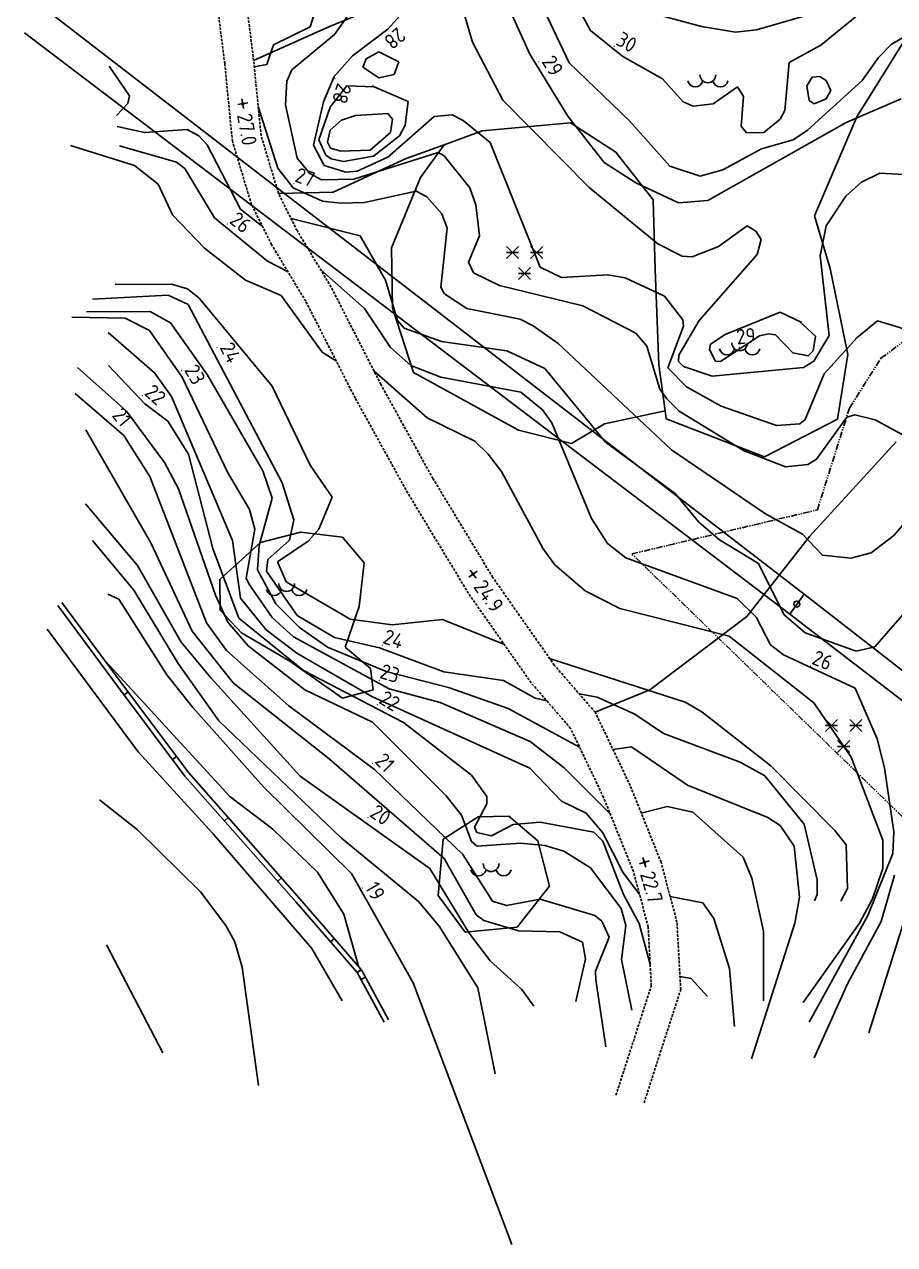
# Model space of a CAD drawing. Header units: metres. Extents: x 139929 to 142176, y 6401995 to 6404420.
# Drawn here: x 139978.2 to 140064.6, y 6402069.8 to 6402191 of the extents above; entities that cross this region are included whole.
import ezdxf
from ezdxf.enums import TextEntityAlignment as Align

# ---------------------------------------------------------------- set-up
doc = ezdxf.new("R2010")
doc.units = ezdxf.units.M
doc.header["$LTSCALE"] = 0.5
doc.linetypes.add('DASHED', pattern=[0.75, 0.5, -0.25])
doc.linetypes.add('PHANTOM', pattern=[2.5, 1.25, -0.25, 0.25, -0.25, 0.25, -0.25])
doc.layers.get('0').update_dxf_attribs({"color": 1})
for name, color, linetype in [('M-BEF-EL-LUFT', 4, 'ELLEDNING'), ('M-BEF-MARKLINJE', 4, 'Continuous'), ('M-BEF-MUR', 4, 'Continuous'), ('M-BEF-NIVÅ', 4, 'Continuous'), ('M-BEF-NIVÅKURVA-PRIMÄR-0.5M', 12, 'Continuous'), ('M-BEF-NIVÅKURVA-PRIMÄR-1.0M', 12, 'Continuous'), ('M-BEF-STOLPAR', 4, 'Continuous'), ('M-BEF-VÄGKANT', 1, 'DASHED'), ('M-GR-FASTIGHETSGRÄNS', 3, 'PHANTOM')]:
    doc.layers.add(name, color=color, linetype=linetype)
doc.styles.add('ISO', font='iso.shx', dxfattribs={"height": 2.5})
doc.styles.get("Standard").update_dxf_attribs({"font": 'simplex8.shx'})
doc.linetypes.add('ELLEDNING', pattern='A,3,-0.5,["E",Standard,S=0.5,R=0,X=0,Y=-0.25],-0.5', length=4)

# ---------------------------------------------------------------- blocks, each defined once
blk = doc.blocks.new('PRI_L_STAM')
blk.add_circle((0, 0), 0.3)
blk = doc.blocks.new('PRI_M_BARRSKOG')
for points in [[(-0.6, 1.48, 0), (-1.8, 0.28, 0)], [(-1.8, 1.48, 0), (-0.6, 0.28, 0)], [(0.6, 1.48, 0), (1.8, 0.28, 0)], [(1.8, 1.48, 0), (0.6, 0.28, 0)], [(-1.8, 0.88, 0), (-0.6, 0.88, 0)], [(0.6, 0.88, 0), (1.8, 0.88, 0)], [(-0.6, -1.8, 0), (0.6, -0.6, 0)], [(-0.6, -0.6, 0), (0.6, -1.8, 0)], [(-0.6, -1.2, 0), (0.6, -1.2, 0)]]:
    blk.add_polyline3d(points)
blk = doc.blocks.new('PRI_M_BERG')
for centre, radius, start, end in [((-1.25, 0.43), 0.765, 192.2902, 347.7098), ((0, 0.87), 0.784, 180, 0), ((1.25, 0.43), 0.765, 192.2902, 347.7098)]:
    blk.add_arc(centre, radius, start, end)
blk = doc.blocks.new('SPWDEF')
at = {"color": 0, "linetype": 'Continuous'}
for p, q in [((-1, 0), (1, 0)), ((0, -1), (0, 1))]:
    blk.add_line(p, q, dxfattribs=at)
blk.add_circle((0, 0), 0.2)
blk = doc.blocks.new('PRI_NIVÅ_HÖJDPKT')
at = {"color": 0, "linetype": 'Continuous', "lineweight": -3}
blk.add_circle((183, 184), 0.0005, dxfattribs=at)

msp = doc.modelspace()

# ---------------------------------------------------------------- linework, layer by layer
at = {"layer": 'M-BEF-EL-LUFT', "lineweight": -3}
for p, q in [((139980.49, 6402192.37, 35.49), (140055.62, 6402134.39, 38.12)), ((140054.21, 6402132.41, 38.12), (139978.2, 6402190.18, 35.75)), ((140055.62, 6402134.39, 38.12), (140095.23, 6402103.51, 40.07)), ((140091.64, 6402103.54, 39.96), (140054.21, 6402132.41, 38.12))]:
    msp.add_line(p, q, dxfattribs=at)
at = {"layer": 'M-BEF-MARKLINJE'}
for p, q in [((140069.79, 6402196.17, 30.24), (140060.87, 6402181.84, 29.23)), ((140008.43, 6402190.78, 27.05), (140013.85, 6402192.98, 27.76)), ((140000.96, 6402187.43, 26.98), (140008.43, 6402190.78, 27.05)), ((140032.42, 6402181.22, 28.9), (140023.66, 6402180.43, 28.17)), ((140036.94, 6402178.3, 29.15), (140032.42, 6402181.22, 28.9)), ((140060.87, 6402181.84, 29.23), (140056.67, 6402171.99, 28.62)), ((140023.66, 6402180.43, 28.17), (140019.87, 6402179.05, 27.99)), ((140019.87, 6402179.05, 27.99), (140016.11, 6402177.7, 27.82)), ((140017.53, 6402175.79, 27.49), (140019.87, 6402179.05, 27.99)), ((140016.11, 6402177.7, 27.82), (140008.86, 6402174.34, 26.85)), ((140040.63, 6402173.56, 29.17), (140036.94, 6402178.3, 29.15)), ((140014.64, 6402168.82, 26.9), (140017.53, 6402175.79, 27.49)), ((140008.86, 6402174.34, 26.85), (140003.44, 6402174.19, 26.57)), ((140040.85, 6402166.69, 28.08), (140040.63, 6402173.56, 29.17)), ((140056.67, 6402171.99, 28.62), (140058.22, 6402166.74, 28.42)), ((140014.76, 6402162.84, 26.27), (140014.64, 6402168.82, 26.9)), ((140041.2, 6402157.17, 27.75), (140040.85, 6402166.69, 28.08)), ((140058.22, 6402166.74, 28.42), (140059.98, 6402158.21, 28.01)), ((140016.82, 6402156.43, 25.9), (140014.76, 6402162.84, 26.27)), ((140059.98, 6402158.21, 28.01), (140058.94, 6402151.79, 27.78)), ((140041.83, 6402152.61, 27.32), (140041.2, 6402157.17, 27.75)), ((140027.26, 6402150.68, 25.72), (140016.82, 6402156.43, 25.9)), ((140041.83, 6402152.61, 27.32), (140035.8, 6402151.32, 26.55)), ((140041.94, 6402151.82, 27.24), (140041.83, 6402152.61, 27.32)), ((140035.8, 6402151.32, 26.55), (140032.54, 6402149.36, 26)), ((140051.69, 6402148.05, 27.72), (140041.94, 6402151.82, 27.24)), ((140058.94, 6402151.79, 27.78), (140051.69, 6402148.05, 27.72)), ((140032.54, 6402149.36, 26), (140027.26, 6402150.68, 25.72)), ((140064.78, 6402149.52, 27.66), (140056.15, 6402140.13, 27.27)), ((140001.64, 6402139.51, 23.01), (140005.62, 6402140.56, 24.08)), ((140005.62, 6402140.56, 24.08), (140009.77, 6402140.05, 25.12)), ((140009.77, 6402140.05, 25.12), (140011.95, 6402137.49, 25.14)), ((140056.15, 6402140.13, 27.27), (140049.94, 6402132.18, 26.38)), ((139997.61, 6402135.85, 22.08), (140001.64, 6402139.51, 23.01)), ((140011.95, 6402137.49, 25.14), (140011.45, 6402133.17, 24.97)), ((139997.64, 6402132.81, 21.65), (139997.61, 6402135.85, 22.08)), ((139999.77, 6402130.55, 21.96), (139997.64, 6402132.81, 21.65)), ((140011.45, 6402133.17, 24.97), (140010.04, 6402129.13, 23.95)), ((140049.94, 6402132.18, 26.38), (140040.29, 6402124.89, 24.63)), ((139980.45, 6402130.92, 18.57), (139989.49, 6402118.73, 18.32)), ((140004.54, 6402127.74, 22.06), (139999.77, 6402130.55, 21.96)), ((140010.04, 6402129.13, 23.95), (140012.55, 6402127.01, 23.29)), ((140009.77, 6402124.06, 22.13), (140004.54, 6402127.74, 22.06)), ((140012.55, 6402127.01, 23.29), (140012.84, 6402124.9, 22.64)), ((140012.84, 6402124.9, 22.64), (140009.77, 6402124.06, 22.13)), ((140040.29, 6402124.89, 24.63), (140034.88, 6402122.65, 23.82)), ((139989.49, 6402118.73, 18.32), (139996.9, 6402110.62, 18.4)), ((140019.79, 6402110.03, 21.6), (140023.27, 6402112.25, 21.98)), ((140023.27, 6402112.25, 21.98), (140026.31, 6402112.32, 22.15)), ((140026.31, 6402112.32, 22.15), (140029.17, 6402109.88, 22)), ((139996.9, 6402110.62, 18.4), (140006.74, 6402099.17, 18.46)), ((140019.29, 6402104.43, 20.67), (140019.79, 6402110.03, 21.6)), ((140029.17, 6402109.88, 22), (140030.34, 6402105.39, 21.32)), ((140030.34, 6402105.39, 21.32), (140027.14, 6402101.3, 20.79)), ((140021.97, 6402100.8, 20.67), (140019.29, 6402104.43, 20.67)), ((140027.14, 6402101.3, 20.79), (140021.97, 6402100.8, 20.67)), ((140006.74, 6402099.17, 18.46), (140009.75, 6402093.98, 18.57))]:
    msp.add_line(p, q, dxfattribs=at)
at = {"layer": 'M-BEF-MUR'}
for p, q in [((139987.55, 6402125.13, 19.47), (139981.51, 6402133.28, 19.16)), ((139981.93, 6402133.56, 19.16), (139987.95, 6402125.43, 19.47)), ((139987.95, 6402125.43, 19.47), (139994.53, 6402116.63, 19.1)), ((139994.14, 6402116.32, 19.1), (139987.55, 6402125.13, 19.47)), ((139988.11, 6402124.38, 19.44), (139988.51, 6402124.68, 19.44)), ((139992.9, 6402117.97, 19.17), (139993.3, 6402118.27, 19.17)), ((140005.18, 6402103.79, 18.97), (139994.14, 6402116.32, 19.1)), ((139994.53, 6402116.63, 19.1), (140005.56, 6402104.12, 18.97)), ((139998.06, 6402111.87, 19.05), (139998.44, 6402112.2, 19.06)), ((140003.35, 6402105.86, 18.99), (140003.73, 6402106.19, 18.99)), ((140011.23, 6402096.81, 19.28), (140005.18, 6402103.79, 18.97)), ((140005.56, 6402104.12, 18.97), (140011.61, 6402097.14, 19.28)), ((140008.61, 6402099.83, 19.15), (140008.99, 6402100.16, 19.15)), ((140011.61, 6402097.14, 19.28), (140011.23, 6402096.81, 19.28)), ((140011.23, 6402096.81, 19.28), (140011.67, 6402097.05, 19.28)), ((140013.92, 6402091.85, 19.26), (140011.23, 6402096.81, 19.28)), ((140011.62, 6402096.1, 19.28), (140012.06, 6402096.34, 19.28)), ((140011.67, 6402097.05, 19.28), (140014.36, 6402092.08, 19.26))]:
    msp.add_line(p, q, dxfattribs=at)
at = {"layer": 'M-BEF-NIVÅKURVA-PRIMÄR-0.5M', "linetype": 'Continuous', "lineweight": -3}
for p, q in [((140011.36, 6402193.35, 27.5), (140008.98, 6402190.02, 27.5)), ((140021.43, 6402193.56, 28.5), (140022.71, 6402189.25, 28.5)), ((140029.1, 6402193.97, 29.5), (140032.29, 6402187.18, 29.5)), ((140037.43, 6402192.97, 30.5), (140045.43, 6402190.81, 30.5)), ((140050.9, 6402190.46, 30.5), (140056.53, 6402192.1, 30.5)), ((140045.43, 6402190.81, 30.5), (140048.81, 6402190.25, 30.5)), ((140008.98, 6402190.02, 27.5), (140004.77, 6402186.49, 27.5)), ((140048.81, 6402190.25, 30.5), (140050.9, 6402190.46, 30.5)), ((140064.26, 6402189.01, 29.5), (140066.29, 6402190.22, 29.5)), ((140022.71, 6402189.25, 28.5), (140025.72, 6402183.49, 28.5)), ((140063, 6402187.73, 29.5), (140064.26, 6402189.01, 29.5)), ((140011.79, 6402186.75, 28.5), (140012.13, 6402187.58, 28.5)), ((140012.13, 6402187.58, 28.5), (140013.39, 6402188.27, 28.5)), ((140013.39, 6402188.27, 28.5), (140015.37, 6402187.29, 28.5)), ((140015.37, 6402187.29, 28.5), (140014.9, 6402186.02, 28.5)), ((140032.29, 6402187.18, 29.5), (140038.29, 6402181.43, 29.5)), ((140061.4, 6402185.44, 29.5), (140063, 6402187.73, 29.5)), ((139986.6, 6402186.87, 26.5), (139988.65, 6402183.92, 26.5)), ((140004.77, 6402186.49, 27.5), (140004.27, 6402185.37, 27.5)), ((140013.38, 6402185.71, 28.5), (140011.79, 6402186.75, 28.5)), ((140014.9, 6402186.02, 28.5), (140013.38, 6402185.71, 28.5)), ((140004.27, 6402185.37, 27.5), (140004.11, 6402183, 27.5)), ((140008.56, 6402182.8, 28.5), (140010.22, 6402184.89, 28.5)), ((140010.22, 6402184.89, 28.5), (140012.93, 6402184.82, 28.5)), ((140012.69, 6402184.89, 28.5), (140016.32, 6402183.36, 28.5)), ((140055.97, 6402180.49, 29.5), (140061.4, 6402185.44, 29.5)), ((139988.65, 6402183.92, 26.5), (139988.47, 6402183.16, 26.5)), ((140025.72, 6402183.49, 28.5), (140034.29, 6402174.8, 28.5)), ((139988.47, 6402183.16, 26.5), (139987.35, 6402181.96, 26.5)), ((140004.11, 6402183, 27.5), (140005.27, 6402177.72, 27.5)), ((140007.42, 6402179.54, 28.5), (140008.56, 6402182.8, 28.5)), ((140016.32, 6402183.36, 28.5), (140016.02, 6402180.98, 28.5)), ((140038.29, 6402181.43, 29.5), (140042.28, 6402176.91, 29.5)), ((139987.4, 6402180.86, 26.5), (139990.12, 6402180.26, 26.5)), ((139990.12, 6402180.26, 26.5), (139994.35, 6402180.58, 26.5)), ((139994.35, 6402180.58, 26.5), (139995.53, 6402179.92, 26.5)), ((139995.53, 6402179.92, 26.5), (139996.35, 6402179.03, 26.5)), ((140015.43, 6402179.94, 28.5), (140012.85, 6402177.92, 28.5)), ((140016.02, 6402180.98, 28.5), (140015.43, 6402179.94, 28.5)), ((140054.54, 6402179.55, 29.5), (140055.97, 6402180.49, 29.5)), ((139982.78, 6402178.98, 25.5), (139989.13, 6402176.99, 25.5)), ((139996.35, 6402179.03, 26.5), (139999.67, 6402172.66, 26.5)), ((140008.12, 6402178.01, 28.5), (140007.42, 6402179.54, 28.5)), ((140047.54, 6402176.55, 29.5), (140051.41, 6402178.64, 29.5)), ((140051.41, 6402178.64, 29.5), (140054.54, 6402179.55, 29.5)), ((140005.27, 6402177.72, 27.5), (140006.54, 6402176.2, 27.5)), ((140008.66, 6402177.64, 28.5), (140008.12, 6402178.01, 28.5)), ((140009.88, 6402177.38, 28.5), (140008.66, 6402177.64, 28.5)), ((140012.85, 6402177.92, 28.5), (140009.88, 6402177.38, 28.5)), ((140010.91, 6402175.62, 27.5), (140019.27, 6402178.29, 27.5)), ((140019.27, 6402178.29, 27.5), (140019.88, 6402177.94, 27.5)), ((140019.88, 6402177.94, 27.5), (140022.42, 6402174.78, 27.5)), ((139989.13, 6402176.99, 25.5), (139991.47, 6402175.12, 25.5)), ((140006.54, 6402176.2, 27.5), (140007.69, 6402175.58, 27.5)), ((140042.28, 6402176.91, 29.5), (140045.31, 6402175.93, 29.5)), ((140045.31, 6402175.93, 29.5), (140047.54, 6402176.55, 29.5)), ((140061.32, 6402175.32, 28.5), (140063.13, 6402176.24, 28.5)), ((140063.13, 6402176.24, 28.5), (140072.01, 6402175.75, 28.5)), ((139991.47, 6402175.12, 25.5), (139992.91, 6402172.08, 25.5)), ((140007.69, 6402175.58, 27.5), (140010.91, 6402175.62, 27.5)), ((140059.77, 6402173.95, 28.5), (140061.32, 6402175.32, 28.5)), ((140022.42, 6402174.78, 27.5), (140023.03, 6402173.08, 27.5)), ((140034.29, 6402174.8, 28.5), (140041.09, 6402169.2, 28.5)), ((140057.83, 6402170.99, 28.5), (140059.77, 6402173.95, 28.5)), ((139999.67, 6402172.66, 26.5), (140001.84, 6402170.94, 26.5)), ((140023.03, 6402173.08, 27.5), (140023.39, 6402169.99, 27.5)), ((139992.91, 6402172.08, 25.5), (139996.07, 6402168.78, 25.5)), ((140004.68, 6402171.71, 26.5), (140011.55, 6402169.99, 26.5)), ((140047.11, 6402168.95, 28.5), (140049.97, 6402170.99, 28.5)), ((140049.97, 6402170.99, 28.5), (140050.84, 6402170.46, 28.5)), ((140050.84, 6402170.46, 28.5), (140051.35, 6402169.64, 28.5)), ((140057.22, 6402168, 28.5), (140057.83, 6402170.99, 28.5)), ((140011.55, 6402169.99, 26.5), (140014.05, 6402165.6, 26.5)), ((140023.39, 6402169.99, 27.5), (140022.3, 6402167.38, 27.5)), ((140041.09, 6402169.2, 28.5), (140043.5, 6402167.99, 28.5)), ((140044.5, 6402167.92, 28.5), (140047.11, 6402168.95, 28.5)), ((140051.35, 6402169.64, 28.5), (140050.96, 6402168.15, 28.5)), ((139996.07, 6402168.78, 25.5), (140000.14, 6402165.6, 25.5)), ((140043.5, 6402167.99, 28.5), (140044.5, 6402167.92, 28.5)), ((140050.96, 6402168.15, 28.5), (140045.2, 6402161.59, 28.5)), ((140058.13, 6402160.1, 28.5), (140057.22, 6402168, 28.5)), ((140022.3, 6402167.38, 27.5), (140022.8, 6402166.32, 27.5)), ((140000.14, 6402165.6, 25.5), (140003.7, 6402164.07, 25.5)), ((140014.05, 6402165.6, 26.5), (140015.26, 6402161.6, 26.5)), ((140022.8, 6402166.32, 27.5), (140025.39, 6402165.07, 27.5)), ((139987.22, 6402165.16, 24.5), (139992.82, 6402165.19, 24.5)), ((139992.82, 6402165.19, 24.5), (139994.38, 6402164.72, 24.5)), ((139994.38, 6402164.72, 24.5), (139995.56, 6402163.8, 24.5)), ((140003.7, 6402164.07, 25.5), (140007.78, 6402158.43, 25.5)), ((140025.39, 6402165.07, 27.5), (140033.66, 6402163.03, 27.5)), ((139995.56, 6402163.8, 24.5), (140002.79, 6402155.05, 24.5)), ((140033.66, 6402163.03, 27.5), (140038.9, 6402160.34, 27.5)), ((139990.67, 6402162.48, 23.5), (139984.36, 6402162.44, 23.5)), ((139992.72, 6402161.34, 23.5), (139990.67, 6402162.48, 23.5)), ((139986.53, 6402160.4, 22.5), (139991.11, 6402156.4, 22.5)), ((139996.34, 6402156.21, 23.5), (139992.72, 6402161.34, 23.5)), ((140015.26, 6402161.6, 26.5), (140015.9, 6402160.83, 26.5)), ((140015.9, 6402160.83, 26.5), (140019.63, 6402159.51, 26.5)), ((140045.2, 6402161.59, 28.5), (140043.18, 6402158.15, 28.5)), ((140019.63, 6402159.51, 26.5), (140026.12, 6402158.57, 26.5)), ((140038.9, 6402160.34, 27.5), (140040.01, 6402159.03, 27.5)), ((140056.59, 6402157.54, 28.5), (140058.13, 6402160.1, 28.5)), ((140007.78, 6402158.43, 25.5), (140009.18, 6402157.54, 25.5)), ((140026.12, 6402158.57, 26.5), (140029.88, 6402156.8, 26.5)), ((140040.01, 6402159.03, 27.5), (140041.29, 6402154.76, 27.5)), ((140043.18, 6402158.15, 28.5), (140043.15, 6402157.5, 28.5)), ((139983.46, 6402156.92, 21.5), (139988.34, 6402152.57, 21.5)), ((140029.88, 6402156.8, 26.5), (140035.91, 6402149.5, 26.5)), ((140043.15, 6402157.5, 28.5), (140043.65, 6402157.01, 28.5)), ((140043.65, 6402157.01, 28.5), (140046.48, 6402156.04, 28.5)), ((140046.48, 6402156.04, 28.5), (140055.55, 6402156.92, 28.5)), ((140055.55, 6402156.92, 28.5), (140056.59, 6402157.54, 28.5)), ((139991.11, 6402156.4, 22.5), (139992.82, 6402154.04, 22.5)), ((140001.87, 6402146.63, 23.5), (139996.34, 6402156.21, 23.5)), ((140012.91, 6402156.57, 25.5), (140018.2, 6402151.9, 25.5)), ((140002.79, 6402155.05, 24.5), (140006.57, 6402147.22, 24.5)), ((140041.29, 6402154.76, 27.5), (140042, 6402153.8, 27.5)), ((139992.82, 6402154.04, 22.5), (139998.86, 6402139.73, 22.5)), ((140042, 6402153.8, 27.5), (140043.22, 6402152.59, 27.5)), ((139988.34, 6402152.57, 21.5), (139992.1, 6402147.47, 21.5)), ((140018.2, 6402151.9, 25.5), (140022.93, 6402149.59, 25.5)), ((140043.22, 6402152.59, 27.5), (140049.61, 6402148.66, 27.5)), ((140056.87, 6402147.82, 27.5), (140059.87, 6402151.98, 27.5)), ((140059.87, 6402151.98, 27.5), (140060.67, 6402152.22, 27.5)), ((140060.67, 6402152.22, 27.5), (140062.68, 6402151.72, 27.5)), ((139984.31, 6402150.73, 20.5), (139990.75, 6402139.49, 20.5)), ((140062.68, 6402151.72, 27.5), (140065.74, 6402150.05, 27.5)), ((140022.93, 6402149.59, 25.5), (140024.24, 6402148.3, 25.5)), ((140035.91, 6402149.5, 26.5), (140042.81, 6402144.38, 26.5)), ((140024.24, 6402148.3, 25.5), (140025.57, 6402146.59, 25.5)), ((140049.61, 6402148.66, 27.5), (140053.78, 6402147.05, 27.5)), ((139992.1, 6402147.47, 21.5), (139993.5, 6402144.86, 21.5)), ((140006.57, 6402147.22, 24.5), (140008.76, 6402144.04, 24.5)), ((140053.78, 6402147.05, 27.5), (140055.98, 6402147.27, 27.5)), ((140055.98, 6402147.27, 27.5), (140056.87, 6402147.82, 27.5)), ((140002.8, 6402143.93, 23.5), (140001.87, 6402146.63, 23.5)), ((140025.57, 6402146.59, 25.5), (140029.7, 6402138.89, 25.5)), ((139993.5, 6402144.86, 21.5), (139997.18, 6402134.28, 21.5)), ((140001.51, 6402139.21, 23.5), (140002.8, 6402143.93, 23.5)), ((140008.76, 6402144.04, 24.5), (140007.45, 6402140.86, 24.5)), ((140042.81, 6402144.38, 26.5), (140045.17, 6402141.54, 26.5)), ((140045.17, 6402141.54, 26.5), (140047.24, 6402139.78, 26.5)), ((140007.45, 6402140.86, 24.5), (140006.37, 6402139.65, 24.5)), ((140047.24, 6402139.78, 26.5), (140051.09, 6402137.44, 26.5)), ((139984.95, 6402139.72, 19.5), (139989.06, 6402134.8, 19.5)), ((139990.75, 6402139.49, 20.5), (139994.87, 6402130.73, 20.5)), ((139998.86, 6402139.73, 22.5), (139999.67, 6402134, 22.5)), ((140001.33, 6402136.81, 23.5), (140001.51, 6402139.21, 23.5)), ((140006.37, 6402139.65, 24.5), (140003.34, 6402137.6, 24.5)), ((140029.7, 6402138.89, 25.5), (140030.86, 6402137.31, 25.5)), ((140003.34, 6402137.6, 24.5), (140004.2, 6402135.6, 24.5)), ((140051.09, 6402137.44, 26.5), (140053.61, 6402132.36, 26.5)), ((140003.17, 6402133.42, 23.5), (140001.33, 6402136.81, 23.5)), ((140030.86, 6402137.31, 25.5), (140033.88, 6402134.71, 25.5)), ((140004.2, 6402135.6, 24.5), (140010.55, 6402131.89, 24.5)), ((139989.06, 6402134.8, 19.5), (139993.47, 6402127.51, 19.5)), ((139997.18, 6402134.28, 21.5), (139998.41, 6402131.62, 21.5)), ((139999.67, 6402134, 22.5), (140002.21, 6402130.84, 22.5)), ((140033.88, 6402134.71, 25.5), (140037.34, 6402132.97, 25.5)), ((140062.65, 6402129.16, 26.5), (140066.94, 6402134.09, 26.5)), ((140005.52, 6402131.09, 23.5), (140003.17, 6402133.42, 23.5)), ((140037.34, 6402132.97, 25.5), (140048.18, 6402130.21, 25.5)), ((139998.41, 6402131.62, 21.5), (140000.42, 6402129.25, 21.5)), ((140010.55, 6402131.89, 24.5), (140014.73, 6402131.34, 24.5)), ((140014.73, 6402131.34, 24.5), (140019.7, 6402131.87, 24.5)), ((140019.7, 6402131.87, 24.5), (140025.87, 6402129.38, 24.5)), ((140053.61, 6402132.36, 26.5), (140055.73, 6402130.55, 26.5)), ((139994.87, 6402130.73, 20.5), (139998.93, 6402125.57, 20.5)), ((140002.21, 6402130.84, 22.5), (140005.24, 6402128.52, 22.5)), ((140008.29, 6402129.12, 23.5), (140005.52, 6402131.09, 23.5)), ((140048.18, 6402130.21, 25.5), (140056.59, 6402123.58, 25.5)), ((140055.73, 6402130.55, 26.5), (140060.8, 6402128.73, 26.5)), ((140000.42, 6402129.25, 21.5), (140006.05, 6402124.89, 21.5)), ((140014.12, 6402126.72, 23.5), (140008.29, 6402129.12, 23.5)), ((140060.8, 6402128.73, 26.5), (140062.65, 6402129.16, 26.5)), ((139998.61, 6402114.29, 18.5), (139986.24, 6402127.74, 18.5)), ((140005.24, 6402128.52, 22.5), (140012.7, 6402124.23, 22.5)), ((140030.35, 6402128.01, 24.5), (140043.81, 6402123.66, 24.5)), ((139993.47, 6402127.51, 19.5), (139997.5, 6402121.81, 19.5)), ((140020.31, 6402125.13, 23.5), (140014.12, 6402126.72, 23.5)), ((139998.93, 6402125.57, 20.5), (140008.46, 6402118.03, 20.5)), ((140006.05, 6402124.89, 21.5), (140012.76, 6402121.68, 21.5)), ((140012.7, 6402124.23, 22.5), (140028.38, 6402117.11, 22.5)), ((140026.24, 6402123.03, 23.5), (140020.31, 6402125.13, 23.5)), ((140033.33, 6402119.18, 23.5), (140026.24, 6402123.03, 23.5)), ((140043.81, 6402123.66, 24.5), (140045.48, 6402122.7, 24.5)), ((140056.59, 6402123.58, 25.5), (140060.3, 6402118.2, 25.5)), ((139997.5, 6402121.81, 19.5), (140009.69, 6402110.16, 19.5)), ((140012.76, 6402121.68, 21.5), (140020.09, 6402114.36, 21.5)), ((140045.48, 6402122.7, 24.5), (140052.31, 6402117.32, 24.5)), ((140038.48, 6402119.21, 23.5), (140036.64, 6402118.95, 23.5)), ((140044.04, 6402115.4, 23.5), (140038.48, 6402119.21, 23.5)), ((140008.46, 6402118.03, 20.5), (140019.87, 6402108.11, 20.5)), ((140060.3, 6402118.2, 25.5), (140063.44, 6402109.93, 25.5)), ((140028.38, 6402117.11, 22.5), (140031.52, 6402113.82, 22.5)), ((140052.31, 6402117.32, 24.5), (140058.68, 6402110.92, 24.5)), ((140020.09, 6402114.36, 21.5), (140021.61, 6402112.44, 21.5)), ((140052.02, 6402112.2, 23.5), (140044.04, 6402115.4, 23.5)), ((140002.88, 6402111.05, 18.5), (139998.61, 6402114.29, 18.5)), ((140031.52, 6402113.82, 22.5), (140033.98, 6402112.64, 22.5)), ((140021.61, 6402112.44, 21.5), (140022.58, 6402109.8, 21.5)), ((140033.98, 6402112.64, 22.5), (140035.65, 6402110.68, 22.5)), ((140053.26, 6402111.39, 23.5), (140052.02, 6402112.2, 23.5)), ((140007.3, 6402106.78, 18.5), (140002.88, 6402111.05, 18.5)), ((140035.65, 6402110.68, 22.5), (140037.63, 6402106.77, 22.5)), ((140054.65, 6402109.36, 23.5), (140053.26, 6402111.39, 23.5)), ((140058.68, 6402110.92, 24.5), (140059.79, 6402109.48, 24.5)), ((140009.69, 6402110.16, 19.5), (140017.34, 6402103.86, 19.5)), ((140022.58, 6402109.8, 21.5), (140023.17, 6402109.36, 21.5)), ((140023.17, 6402109.36, 21.5), (140027.46, 6402109.65, 21.5)), ((140027.46, 6402109.65, 21.5), (140029.89, 6402109.41, 21.5)), ((140059.79, 6402109.48, 24.5), (140059.95, 6402105.14, 24.5)), ((140063.44, 6402109.93, 25.5), (140063.45, 6402107.14, 25.5)), ((140029.89, 6402109.41, 21.5), (140031.78, 6402108.84, 21.5)), ((140031.78, 6402108.84, 21.5), (140034.4, 6402107.19, 21.5)), ((140055.16, 6402104.29, 23.5), (140054.65, 6402109.36, 23.5)), ((140019.87, 6402108.11, 20.5), (140023.07, 6402102.54, 20.5)), ((140034.4, 6402107.19, 21.5), (140037.46, 6402103.14, 21.5)), ((140062.43, 6402104.11, 25.5), (140063.45, 6402107.14, 25.5)), ((140009.91, 6402102.58, 18.5), (140007.3, 6402106.78, 18.5)), ((140037.63, 6402106.77, 22.5), (140039.28, 6402104.56, 22.5)), ((140064.61, 6402106.46, 26.5), (140063.29, 6402101.87, 26.5)), ((140059.95, 6402105.14, 24.5), (140059.28, 6402103.87, 24.5)), ((140017.34, 6402103.86, 19.5), (140019.4, 6402101.39, 19.5)), ((140042.33, 6402104.34, 22.5), (140045.57, 6402103.72, 22.5)), ((140045.57, 6402103.72, 22.5), (140046.67, 6402102.15, 22.5)), ((140054.69, 6402101.71, 23.5), (140055.16, 6402104.29, 23.5)), ((140061.12, 6402101.7, 25.5), (140062.43, 6402104.11, 25.5)), ((140066.07, 6402103.52, 27.5), (140062.06, 6402090.79, 27.5)), ((140011.36, 6402097.43, 18.5), (140009.91, 6402102.58, 18.5)), ((140023.07, 6402102.54, 20.5), (140023.83, 6402101.96, 20.5)), ((140037.46, 6402103.14, 21.5), (140037.92, 6402101.47, 21.5)), ((140019.4, 6402101.39, 19.5), (140023.24, 6402095.26, 19.5)), ((140023.83, 6402101.96, 20.5), (140027.27, 6402100.95, 20.5)), ((140037.92, 6402101.47, 21.5), (140037.5, 6402098.1, 21.5)), ((140046.67, 6402102.15, 22.5), (140048.23, 6402097.18, 22.5)), ((140050.39, 6402088.2, 23.5), (140054.69, 6402101.71, 23.5)), ((140055.52, 6402093.81, 25.5), (140061.12, 6402101.7, 25.5)), ((140063.29, 6402101.87, 26.5), (140059.97, 6402095.73, 26.5)), ((140027.27, 6402100.95, 20.5), (140031.37, 6402100.82, 20.5)), ((140031.37, 6402100.82, 20.5), (140033.62, 6402099.8, 20.5)), ((140033.62, 6402099.8, 20.5), (140033.92, 6402098.14, 20.5)), ((139986.36, 6402099.53, 17.5), (139991.93, 6402088.82, 17.5)), ((140033.92, 6402098.14, 20.5), (140032.96, 6402093.92, 20.5)), ((140037.5, 6402098.1, 21.5), (140038.52, 6402093.05, 21.5)), ((140011.52, 6402096.97, 18.5), (140011.49, 6402097.04, 18.5)), ((140048.23, 6402097.18, 22.5), (140048.72, 6402091.42, 22.5)), ((140023.24, 6402095.26, 19.5), (140024.93, 6402086.73, 19.5)), ((140059.97, 6402095.73, 26.5), (140056.64, 6402088.31, 26.5))]:
    msp.add_line(p, q, dxfattribs=at)
at = {"layer": 'M-BEF-NIVÅKURVA-PRIMÄR-1.0M', "linetype": 'Continuous', "lineweight": -3}
for p, q in [((140023.69, 6402198.47, 29), (140028.38, 6402188.04, 29)), ((140031.65, 6402195.53, 30), (140034.41, 6402190.4, 30)), ((140007.02, 6402192.14, 27), (140006.56, 6402190.76, 27)), ((140015.81, 6402192.21, 28), (140014.28, 6402190.55, 28)), ((140057.29, 6402188.95, 30), (140061.97, 6402192.76, 30)), ((140006.56, 6402190.76, 27), (140002.94, 6402188.99, 27)), ((140014.28, 6402190.55, 28), (140010.77, 6402187.89, 28)), ((140034.41, 6402190.4, 30), (140037.63, 6402187.83, 30)), ((140002.94, 6402188.99, 27), (140002.28, 6402187.03, 27)), ((140054.13, 6402187.22, 30), (140057.29, 6402188.95, 30)), ((140010.77, 6402187.89, 28), (140008.97, 6402185.82, 28)), ((140028.38, 6402188.04, 29), (140032.16, 6402181.9, 29)), ((140037.63, 6402187.83, 30), (140041.57, 6402185.61, 30)), ((140053.7, 6402182.44, 30), (140054.13, 6402187.22, 30)), ((140002.28, 6402187.03, 27), (140001.02, 6402186.79, 27)), ((140008.97, 6402185.82, 28), (140007.91, 6402183.31, 28)), ((140041.57, 6402185.61, 30), (140043.63, 6402183.3, 30)), ((140046.59, 6402183.13, 30), (140049.01, 6402184.81, 30)), ((140049.01, 6402184.81, 30), (140049.6, 6402183.83, 30)), ((140056.43, 6402185.76, 30), (140055.9, 6402184.91, 30)), ((140055.9, 6402184.91, 30), (140056.14, 6402183.45, 30)), ((140057.19, 6402185.83, 30), (140056.43, 6402185.76, 30)), ((140057.83, 6402185.42, 30), (140057.19, 6402185.83, 30)), ((140058.27, 6402184.44, 30), (140057.83, 6402185.42, 30)), ((140049.6, 6402183.83, 30), (140049.39, 6402180.91, 30)), ((140056.14, 6402183.45, 30), (140056.62, 6402183.11, 30)), ((140056.62, 6402183.11, 30), (140057.81, 6402183.6, 30)), ((140057.81, 6402183.6, 30), (140058.27, 6402184.44, 30)), ((140059.8, 6402181.27, 29), (140065.25, 6402183.6, 29)), ((140001.41, 6402182.86, 27), (140003.38, 6402176.72, 27)), ((140007.91, 6402183.31, 28), (140006.92, 6402179, 28)), ((140043.63, 6402183.3, 30), (140044.61, 6402182.87, 30)), ((140044.61, 6402182.87, 30), (140046.59, 6402183.13, 30)), ((140053.26, 6402181.6, 30), (140053.7, 6402182.44, 30)), ((140008.55, 6402180.49, 29), (140009.69, 6402181.49, 29)), ((140009.69, 6402181.49, 29), (140011.09, 6402181.94, 29)), ((140011.09, 6402181.94, 29), (140014.28, 6402182.17, 29)), ((140014.28, 6402182.17, 29), (140014.76, 6402181.59, 29)), ((140014.29, 6402177.82, 28), (140018.89, 6402181.87, 28)), ((140014.76, 6402181.59, 29), (140014.55, 6402180.27, 29)), ((140018.89, 6402181.87, 28), (140020.67, 6402182.02, 28)), ((140020.67, 6402182.02, 28), (140021.76, 6402181.46, 28)), ((140021.76, 6402181.46, 28), (140024.45, 6402179.28, 28)), ((140032.16, 6402181.9, 29), (140035.76, 6402177.29, 29)), ((140046.08, 6402173.52, 29), (140059.8, 6402181.27, 29)), ((140051.62, 6402180.28, 30), (140053.26, 6402181.6, 30)), ((140008.28, 6402179.3, 29), (140008.55, 6402180.49, 29)), ((140014.55, 6402180.27, 29), (140012.53, 6402178.52, 29)), ((140049.39, 6402180.91, 30), (140049.92, 6402180.24, 30)), ((140049.92, 6402180.24, 30), (140051.62, 6402180.28, 30)), ((139987.63, 6402178.94, 26), (139993.31, 6402177.33, 26)), ((140006.92, 6402179, 28), (140007.97, 6402177, 28)), ((140008.61, 6402178.71, 29), (140008.28, 6402179.3, 29)), ((140009.62, 6402178.4, 29), (140008.61, 6402178.71, 29)), ((140024.45, 6402179.28, 28), (140029.4, 6402166.88, 28)), ((140012.53, 6402178.52, 29), (140009.62, 6402178.4, 29)), ((140011.24, 6402176.43, 28), (140014.29, 6402177.82, 28)), ((139993.31, 6402177.33, 26), (139994.14, 6402176.7, 26)), ((139994.14, 6402176.7, 26), (139997.06, 6402171.79, 26)), ((140003.38, 6402176.72, 27), (140004.9, 6402174.77, 27)), ((140007.97, 6402177, 28), (140010.12, 6402176.34, 28)), ((140010.12, 6402176.34, 28), (140011.24, 6402176.43, 28)), ((140035.76, 6402177.29, 29), (140038.91, 6402175.25, 29)), ((140038.91, 6402175.25, 29), (140043.15, 6402173.28, 29)), ((140004.9, 6402174.77, 27), (140007.81, 6402173.46, 27)), ((140011.98, 6402173.31, 27), (140017.11, 6402174.43, 27)), ((140017.11, 6402174.43, 27), (140018.17, 6402173.87, 27)), ((140018.17, 6402173.87, 27), (140019.64, 6402172.17, 27)), ((140007.81, 6402173.46, 27), (140009.63, 6402173.23, 27)), ((140009.63, 6402173.23, 27), (140011.98, 6402173.31, 27)), ((140043.15, 6402173.28, 29), (140046.08, 6402173.52, 29)), ((139997.06, 6402171.79, 26), (140002.35, 6402167.47, 26)), ((140019.64, 6402172.17, 27), (140020.19, 6402170.77, 27)), ((140020.19, 6402170.77, 27), (140019.54, 6402164.89, 27)), ((140002.35, 6402167.47, 26), (140004.38, 6402166.41, 26)), ((140007.63, 6402166.61, 26), (140011.97, 6402162.79, 26)), ((140029.4, 6402166.88, 28), (140031.53, 6402165.85, 28)), ((140031.53, 6402165.85, 28), (140036.12, 6402166.12, 28)), ((140036.12, 6402166.12, 28), (140037.86, 6402165.82, 28)), ((140037.86, 6402165.82, 28), (140041.75, 6402164.01, 28)), ((139984.95, 6402163.71, 24), (139992.46, 6402164.09, 24)), ((139992.46, 6402164.09, 24), (139994.47, 6402163.17, 24)), ((140019.54, 6402164.89, 27), (140019.93, 6402164.22, 27)), ((140019.93, 6402164.22, 27), (140022.13, 6402162.77, 27)), ((139994.47, 6402163.17, 24), (140003.78, 6402145.47, 24)), ((140041.75, 6402164.01, 28), (140043.58, 6402161.65, 28)), ((139982.9, 6402161.9, 23), (139988.19, 6402161.81, 23)), ((139988.19, 6402161.81, 23), (139990.62, 6402160.59, 23)), ((140011.97, 6402162.79, 26), (140014.56, 6402158.89, 26)), ((140022.13, 6402162.77, 27), (140027.43, 6402161.72, 27)), ((140027.43, 6402161.72, 27), (140028.71, 6402161.06, 27)), ((140043.58, 6402161.65, 28), (140043.65, 6402161.01, 28)), ((140047.78, 6402160.2, 29), (140053.25, 6402162.41, 29)), ((140053.25, 6402162.41, 29), (140055.4, 6402161.38, 29)), ((139990.62, 6402160.59, 23), (139993.85, 6402155.94, 23)), ((140028.71, 6402161.06, 27), (140031.21, 6402159.31, 27)), ((140043.65, 6402161.01, 28), (140042.09, 6402156.88, 28)), ((140055.17, 6402161.5, 29), (140056.75, 6402160.04, 29)), ((140060.88, 6402159.89, 28), (140062.93, 6402161.54, 28)), ((140062.93, 6402161.54, 28), (140067.8, 6402160.08, 28)), ((140031.21, 6402159.31, 27), (140042.46, 6402148.73, 27)), ((140046.22, 6402158.71, 29), (140046.33, 6402159.23, 29)), ((140046.33, 6402159.23, 29), (140047.78, 6402160.2, 29)), ((140051.19, 6402160.05, 29), (140047.32, 6402157.51, 29)), ((140052.09, 6402160.27, 29), (140051.19, 6402160.05, 29)), ((140052.8, 6402160.16, 29), (140052.09, 6402160.27, 29)), ((140054.52, 6402158.38, 29), (140052.8, 6402160.16, 29)), ((140056.75, 6402160.04, 29), (140056.52, 6402158.56, 29)), ((140057.63, 6402156.3, 28), (140060.88, 6402159.89, 28)), ((140014.56, 6402158.89, 26), (140016.58, 6402157.13, 26)), ((140046.84, 6402157.54, 29), (140046.22, 6402158.71, 29)), ((140056.04, 6402158.08, 29), (140054.52, 6402158.38, 29)), ((140056.52, 6402158.56, 29), (140056.04, 6402158.08, 29)), ((139986.55, 6402157.13, 22), (139990.17, 6402153.32, 22)), ((140016.58, 6402157.13, 26), (140019.56, 6402155.94, 26)), ((140042.09, 6402156.88, 28), (140043.94, 6402155, 28)), ((140047.32, 6402157.51, 29), (140046.84, 6402157.54, 29)), ((139993.85, 6402155.94, 23), (139998.37, 6402146.53, 23)), ((140019.56, 6402155.94, 26), (140027.48, 6402154.46, 26)), ((140055.72, 6402151.76, 28), (140057.63, 6402156.3, 28)), ((139983.24, 6402154.34, 21), (139988.07, 6402150.17, 21)), ((140027.48, 6402154.46, 26), (140029.66, 6402152.71, 26)), ((140043.94, 6402155, 28), (140047.39, 6402153.08, 28)), ((139990.17, 6402153.32, 22), (139992.43, 6402151.57, 22)), ((140029.66, 6402152.71, 26), (140030.58, 6402151.42, 26)), ((140047.39, 6402153.08, 28), (140052.88, 6402151.16, 28)), ((139992.43, 6402151.57, 22), (139994.5, 6402148.31, 22)), ((140030.58, 6402151.42, 26), (140034.52, 6402141.9, 26)), ((140052.88, 6402151.16, 28), (140055.21, 6402151.31, 28)), ((140055.21, 6402151.31, 28), (140055.72, 6402151.76, 28)), ((139988.07, 6402150.17, 21), (139990.65, 6402146.09, 21)), ((139994.5, 6402148.31, 22), (139996.92, 6402138.92, 22)), ((140042.46, 6402148.73, 27), (140051.8, 6402142.38, 27)), ((139990.65, 6402146.09, 21), (139996.29, 6402131.54, 21)), ((139998.37, 6402146.53, 23), (140000.55, 6402142.81, 23)), ((140003.78, 6402145.47, 24), (140004.95, 6402141.77, 24)), ((140064.53, 6402140.21, 27), (140068.71, 6402145.06, 27)), ((139984.27, 6402143.38, 20), (139989.43, 6402137.24, 20)), ((140000.55, 6402142.81, 23), (140001.09, 6402140.86, 23)), ((140051.8, 6402142.38, 27), (140055.47, 6402140.36, 27)), ((140004.95, 6402141.77, 24), (140004.51, 6402139.77, 24)), ((140034.52, 6402141.9, 26), (140036.11, 6402139.43, 26)), ((140001.09, 6402140.86, 23), (140000.22, 6402135.99, 23)), ((140004.51, 6402139.77, 24), (140002.37, 6402137.85, 24)), ((140055.47, 6402140.36, 27), (140057.44, 6402138.28, 27)), ((140062.3, 6402138.49, 27), (140064.53, 6402140.21, 27)), ((139996.92, 6402138.92, 22), (139999.48, 6402132, 22)), ((140036.11, 6402139.43, 26), (140037.91, 6402138.01, 26)), ((140002.37, 6402137.85, 24), (140002.24, 6402136.68, 24)), ((140037.91, 6402138.01, 26), (140048.97, 6402133.96, 26)), ((140057.44, 6402138.28, 27), (140060.27, 6402137.96, 27)), ((140060.27, 6402137.96, 27), (140062.3, 6402138.49, 27)), ((139989.43, 6402137.24, 20), (139993.77, 6402129.62, 20)), ((140002.24, 6402136.68, 24), (140005.3, 6402132.27, 24)), ((140000.22, 6402135.99, 23), (140000.47, 6402135.43, 23)), ((140000.47, 6402135.43, 23), (140002.81, 6402132.06, 23)), ((139986.48, 6402134.4, 19), (139987.56, 6402133.89, 19)), ((139987.56, 6402133.89, 19), (139992.33, 6402126.38, 19)), ((140048.97, 6402133.96, 26), (140050.85, 6402132.1, 26)), ((139996.29, 6402131.54, 21), (139998.28, 6402128.8, 21)), ((139999.48, 6402132, 22), (140005.91, 6402126.8, 22)), ((140002.81, 6402132.06, 23), (140004.93, 6402130.15, 23)), ((140005.3, 6402132.27, 24), (140008.98, 6402130.09, 24)), ((140050.85, 6402132.1, 26), (140052.29, 6402129.36, 26)), ((140004.93, 6402130.15, 23), (140014.43, 6402124.97, 23)), ((140008.98, 6402130.09, 24), (140013.46, 6402129.05, 24)), ((139993.77, 6402129.62, 20), (139996.74, 6402126.04, 20)), ((140013.46, 6402129.05, 24), (140019.84, 6402126.68, 24)), ((140052.29, 6402129.36, 26), (140053.57, 6402128.35, 26)), ((139998.28, 6402128.8, 21), (140004.46, 6402123.3, 21)), ((140053.57, 6402128.35, 26), (140060.68, 6402125.04, 26)), ((140005.91, 6402126.8, 22), (140015.85, 6402121.63, 22)), ((140019.84, 6402126.68, 24), (140025.79, 6402125.81, 24)), ((139992.33, 6402126.38, 19), (139994.92, 6402123.14, 19)), ((139996.74, 6402126.04, 20), (140005.57, 6402116.3, 20)), ((140025.79, 6402125.81, 24), (140028.93, 6402124.04, 24)), ((140014.43, 6402124.97, 23), (140019.47, 6402123.62, 23)), ((140028.93, 6402124.04, 24), (140030.08, 6402123.78, 24)), ((140033.29, 6402124.48, 24), (140035.08, 6402124.14, 24)), ((140035.08, 6402124.14, 24), (140038.83, 6402122.48, 24)), ((140060.68, 6402125.04, 26), (140062.87, 6402120.03, 26)), ((139994.92, 6402123.14, 19), (140001.94, 6402115.23, 19)), ((140004.46, 6402123.3, 21), (140012.98, 6402116.97, 21)), ((140019.47, 6402123.62, 23), (140028.43, 6402119.74, 23)), ((140015.85, 6402121.63, 22), (140022.59, 6402116.41, 22)), ((140038.83, 6402122.48, 24), (140041.67, 6402120.56, 24)), ((140041.67, 6402120.56, 24), (140049.28, 6402117.7, 24)), ((140028.43, 6402119.74, 23), (140031.81, 6402117.14, 23)), ((140062.87, 6402120.03, 26), (140063.62, 6402117.14, 26)), ((140012.98, 6402116.97, 21), (140021.74, 6402108.52, 21)), ((140031.81, 6402117.14, 23), (140036.37, 6402112.56, 23)), ((140049.28, 6402117.7, 24), (140051.74, 6402116.35, 24)), ((140063.62, 6402117.14, 26), (140064.55, 6402110.76, 26)), ((140005.57, 6402116.3, 20), (140018.46, 6402107.13, 20)), ((140022.59, 6402116.41, 22), (140024.12, 6402114.29, 22)), ((140051.74, 6402116.35, 24), (140055.63, 6402111.52, 24)), ((140001.94, 6402115.23, 19), (140010.68, 6402106.63, 19)), ((139989.44, 6402110.97, 18), (139985.66, 6402113.95, 18)), ((140024.11, 6402113.54, 22), (140022.9, 6402111.25, 22)), ((140024.12, 6402114.29, 22), (140024.11, 6402113.54, 22)), ((140039.46, 6402112.62, 23), (140042.04, 6402113.28, 23)), ((140042.04, 6402113.28, 23), (140044.59, 6402112.74, 23)), ((140044.59, 6402112.74, 23), (140049.56, 6402108.24, 23)), ((139995.69, 6402104.8, 18), (139989.44, 6402110.97, 18)), ((140022.9, 6402111.25, 22), (140023.11, 6402110.71, 22)), ((140023.11, 6402110.71, 22), (140024.57, 6402110.36, 22)), ((140024.57, 6402110.36, 22), (140026.72, 6402111.49, 22)), ((140026.72, 6402111.49, 22), (140029.41, 6402111.75, 22)), ((140029.41, 6402111.75, 22), (140034.74, 6402110.73, 22)), ((140034.74, 6402110.73, 22), (140035.64, 6402109.84, 22)), ((140055.63, 6402111.52, 24), (140056.93, 6402106.01, 24)), ((140064.55, 6402110.76, 26), (140064.42, 6402108.61, 26)), ((140035.64, 6402109.84, 22), (140037.69, 6402104.53, 22)), ((140021.74, 6402108.52, 21), (140024.67, 6402103.89, 21)), ((140064.42, 6402108.61, 26), (140061.94, 6402102.46, 26)), ((140018.46, 6402107.13, 20), (140022.35, 6402100.71, 20)), ((140049.56, 6402108.24, 23), (140050.43, 6402106.17, 23)), ((140010.68, 6402106.63, 19), (140016.81, 6402095.78, 19)), ((140050.43, 6402106.17, 23), (140051.59, 6402100.89, 23)), ((140056.93, 6402106.01, 24), (140056.92, 6402104.54, 24)), ((139998.19, 6402101.47, 18), (139995.69, 6402104.8, 18)), ((140024.67, 6402103.89, 21), (140026.08, 6402103.45, 21)), ((140026.08, 6402103.45, 21), (140029.43, 6402104.07, 21)), ((140029.43, 6402104.07, 21), (140034.83, 6402102.45, 21)), ((140037.69, 6402104.53, 22), (140039.26, 6402101.65, 22)), ((140056.92, 6402104.54, 24), (140056.67, 6402103.9, 24)), ((140034.83, 6402102.45, 21), (140035.53, 6402101.9, 21)), ((140061.94, 6402102.46, 26), (140056.12, 6402091.85, 26)), ((139999.1, 6402099.85, 18), (139998.19, 6402101.47, 18)), ((140035.53, 6402101.9, 21), (140036.26, 6402100.32, 21)), ((140039.26, 6402101.65, 22), (140040.34, 6402097.6, 22)), ((139999.83, 6402097.31, 18), (139999.1, 6402099.85, 18)), ((140022.35, 6402100.71, 20), (140024.46, 6402097.96, 20)), ((140036.26, 6402100.32, 21), (140034.9, 6402096.93, 21)), ((140051.59, 6402100.89, 23), (140051.58, 6402093.97, 23)), ((140024.46, 6402097.96, 20), (140027.61, 6402095.12, 20)), ((140001.46, 6402085.57, 18), (139999.83, 6402097.31, 18)), ((140034.9, 6402096.93, 21), (140034.93, 6402096.07, 21)), ((140043.3, 6402096.4, 22), (140044.4, 6402096.19, 22)), ((140044.4, 6402096.19, 22), (140046.04, 6402094.42, 22)), ((140016.81, 6402095.78, 19), (140026.61, 6402069.76, 19)), ((140027.61, 6402095.12, 20), (140028.78, 6402093.46, 20)), ((140034.93, 6402096.07, 21), (140035.92, 6402089.42, 21))]:
    msp.add_line(p, q, dxfattribs=at)
at = {"layer": 'M-BEF-STOLPAR', "lineweight": -3}
msp.add_line((140055.62, 6402134.39, 38.12), (140054.21, 6402132.41, 38.12), dxfattribs=at)
at = {"layer": 'M-BEF-VÄGKANT'}
for p, q in [((139998.09, 6402187.11, 26.98), (139996.52, 6402199.67, 26.31)), ((140000.96, 6402187.43, 26.98), (139999.4, 6402199.9, 26.31)), ((139998.85, 6402179.4, 26.88), (139998.09, 6402187.11, 26.98)), ((140001.7, 6402179.96, 26.88), (140000.96, 6402187.43, 26.98)), ((140003.44, 6402174.19, 26.58), (140001.7, 6402179.96, 26.88)), ((140000.75, 6402173.11, 26.58), (139998.85, 6402179.4, 26.88)), ((140005.28, 6402170.52, 26.3), (140003.44, 6402174.19, 26.58)), ((140002.75, 6402169.12, 26.3), (140000.75, 6402173.11, 26.58)), ((140008.66, 6402164.91, 25.79), (140005.28, 6402170.52, 26.3)), ((140006.13, 6402163.5, 25.79), (140002.75, 6402169.12, 26.3)), ((140013.6, 6402155.22, 25.33), (140008.66, 6402164.91, 25.79)), ((140011.05, 6402153.87, 25.33), (140006.13, 6402163.5, 25.79)), ((140018.77, 6402145.88, 25.11), (140013.6, 6402155.22, 25.33)), ((140016.27, 6402144.43, 25.11), (140011.05, 6402153.87, 25.33)), ((140024.71, 6402136.06, 24.93), (140018.77, 6402145.88, 25.11)), ((140022.29, 6402134.48, 24.93), (140016.27, 6402144.43, 25.11)), ((140030.82, 6402127.34, 24.3), (140024.71, 6402136.06, 24.93)), ((140028.53, 6402125.57, 24.3), (140022.29, 6402134.48, 24.93)), ((140034.88, 6402122.65, 23.82), (140030.82, 6402127.34, 24.3)), ((140032.44, 6402121.05, 23.82), (140028.53, 6402125.57, 24.3)), ((140038.36, 6402115.37, 23.06), (140034.88, 6402122.65, 23.82)), ((140035.71, 6402114.2, 23.06), (140032.44, 6402121.05, 23.82)), ((140041.42, 6402107.75, 22.63), (140038.36, 6402115.37, 23.06)), ((140038.68, 6402106.83, 22.63), (140035.71, 6402114.2, 23.06)), ((140043, 6402101.79, 22.26), (140041.42, 6402107.75, 22.63)), ((140040.14, 6402101.33, 22.26), (140038.68, 6402106.83, 22.63)), ((140040.45, 6402095.47, 21.86), (140040.14, 6402101.33, 22.26)), ((140043.37, 6402095.1, 21.86), (140043, 6402101.79, 22.26)), ((140036.94, 6402084.6, 20.84), (140040.45, 6402095.47, 21.86)), ((140039.73, 6402083.84, 20.84), (140043.37, 6402095.1, 21.86))]:
    msp.add_line(p, q, dxfattribs=at)
at = {"layer": 'M-GR-FASTIGHETSGRÄNS'}
for p, q in [((140063.26, 6402157.83), (140069.28, 6402162.34)), ((140060.12, 6402152.87), (140063.26, 6402157.83)), ((140056.94, 6402142.77), (140060.12, 6402152.87)), ((140038.52, 6402138.39), (140056.94, 6402142.77)), ((140068.95, 6402108.81), (140038.52, 6402138.39))]:
    msp.add_line(p, q, dxfattribs=at)

# ---------------------------------------------------------------- block references
at = {"layer": 'M-BEF-MARKLINJE'}
for p in [(140046.07, 6402185.13, 30.11), (140049.23, 6402158.5, 28.72), (140004.24, 6402134.58, 24.4), (140024.54, 6402106.74, 21.98)]:
    msp.add_blockref('PRI_M_BERG', p, dxfattribs=at)
at = {"layer": 'M-BEF-MARKLINJE', "color": 1, "linetype": 'Continuous', "lineweight": -3}
for p in [(140027.87, 6402167.46, 28.14), (140059.55, 6402120.45, 25.5)]:
    msp.add_blockref('PRI_M_BARRSKOG', p, dxfattribs=at)
at = {"layer": 'M-BEF-NIVÅ', "xscale": 0.5, "yscale": 0.5, "zscale": 0.5}
for p, rotation in [((139999.88, 6402183.13, 27.02), 279.7830003871362), ((140022.75, 6402136.37, 24.87), 305.9730021746186), ((140039.76, 6402107.75, 22.67), 286.3169984037913)]:
    msp.add_blockref('SPWDEF', p, dxfattribs=dict(at, rotation=rotation))
at = {"layer": 'M-BEF-NIVÅKURVA-PRIMÄR-1.0M', "color": 1, "linetype": 'Continuous', "lineweight": -3, "xscale": 0.001, "yscale": 0.001, "zscale": 0.001}
for p in [(140036.6, 6402188.66, 30), (140029.13, 6402187.08, 29), (140008.87, 6402185.42, 28), (140004.8, 6402174.99, 27), (139998.18, 6402170.99, 26), (139997.15, 6402158.7, 24), (140049.01, 6402158.75, 29), (139993.64, 6402156.44, 23), (139989.72, 6402153.94, 22), (140013.55, 6402129.12, 24), (140056.11, 6402127.08, 26), (140013.25, 6402125.66, 23), (140013.07, 6402123.23, 22), (140012.6, 6402117.39, 21), (140012.13, 6402112, 20), (140011.58, 6402105.02, 19)]:
    msp.add_blockref('PRI_NIVÅ_HÖJDPKT', p, dxfattribs=at)
at = {"layer": 'M-BEF-STOLPAR', "lineweight": -3}
msp.add_blockref('PRI_L_STAM', (140054.9, 6402133.4, 26.58), dxfattribs=at)

# ---------------------------------------------------------------- texts
at = {"layer": 'M-BEF-NIVÅ', "style": 'ISO'}
for s, rotation, p in [('27.0', 279.783, (140000.04, 6402182.14, 27.02)), ('24.9', 305.973, (140023.33, 6402135.55, 24.87)), ('22.7', 286.317, (140040.03, 6402106.79, 22.67))]:
    msp.add_text(s, height=1.5, rotation=rotation, dxfattribs=at).set_placement(p, align=Align.MIDDLE_LEFT)
at = {"layer": 'M-BEF-NIVÅKURVA-PRIMÄR-1.0M', "style": 'ISO'}
for s, rotation, p in [('28', 219.744, (140014.97, 6402191.16)), ('30', 330.669, (140036.6, 6402188.66)), ('29', 301.905, (140029.13, 6402187.08)), ('28', 252.288, (140008.87, 6402185.42)), ('27', 340.974, (140004.8, 6402174.99)), ('26', 321.381, (139998.18, 6402170.99)), ('29', 5.382, (140049.01, 6402158.75)), ('24', 297.432, (139997.15, 6402158.7)), ('23', 299.727, (139993.64, 6402156.44)), ('22', 317.772, (139989.72, 6402153.94)), ('21', 310.041, (139986.47, 6402151.83)), ('24', 340.803, (140013.55, 6402129.12)), ('26', 337.653, (140056.11, 6402127.08)), ('23', 342.414, (140013.25, 6402125.66)), ('22', 329.175, (140013.07, 6402123.23)), ('21', 314.622, (140012.6, 6402117.39)), ('20', 325.449, (140012.13, 6402112)), ('19', 299.835, (140011.58, 6402105.02))]:
    msp.add_text(s, height=1.5, rotation=rotation, dxfattribs=at).set_placement(p, align=Align.BOTTOM_LEFT)

doc.saveas('drawing.dxf')
